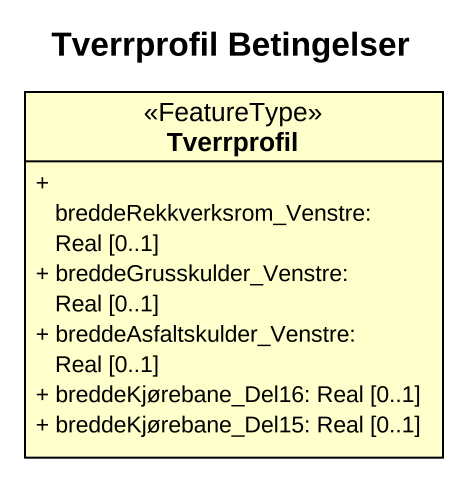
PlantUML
@startuml
title Tverrprofil Betingelser
hide circle
hide empty members
skinparam classAttributeIconSize 0
class Tverrprofil <<FeatureType>> {
  + breddeRekkverksrom_Venstre: Real [0..1]
  + breddeGrusskulder_Venstre: Real [0..1]
  + breddeAsfaltskulder_Venstre: Real [0..1]
  + breddeKjørebane_Del16: Real [0..1]
  + breddeKjørebane_Del15: Real [0..1]
}
@enduml
